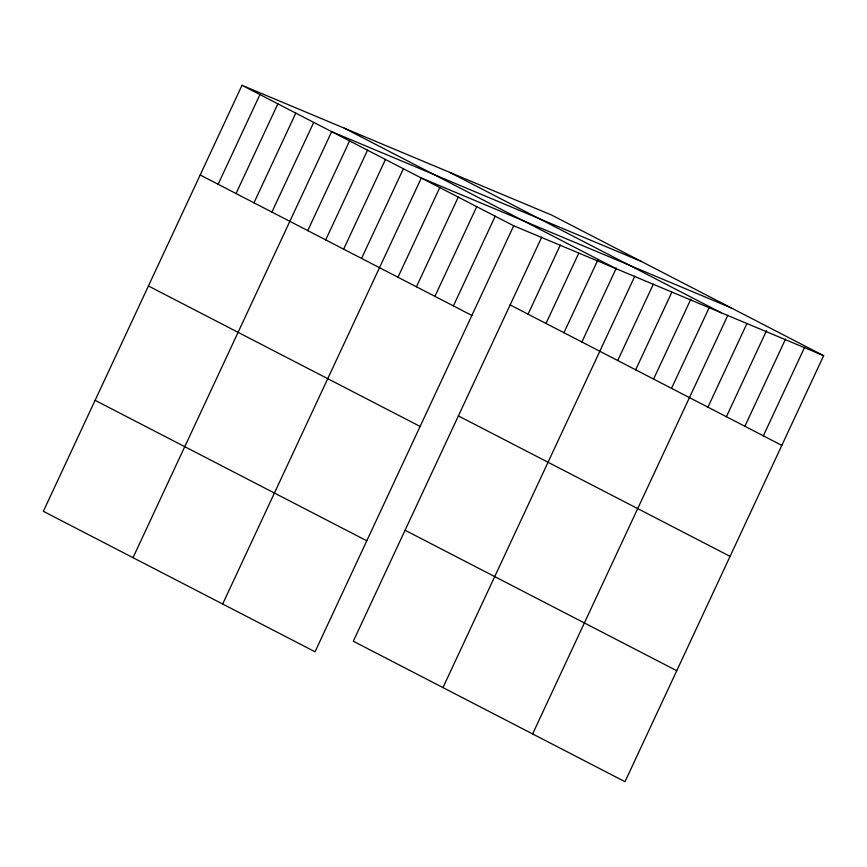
<?xml version="1.0" encoding="UTF-8"?>
<svg xmlns="http://www.w3.org/2000/svg" width="867" height="867" viewBox="0 0 867 867"><rect width="100%" height="100%" fill="white"/><g stroke="black" fill="none" stroke-linecap="round" stroke-linejoin="round"><path stroke-width="1.3" d="M242.001 85.302L43.35 511.313L315.035 651.778L513.687 225.767L242.001 85.302L551.965 215.222L823.65 355.687L624.999 781.698L353.313 641.233L541.788 237.038M218.116 184.259L259.937 94.568M236.041 193.536L277.863 103.845M253.977 202.802L295.799 113.111M271.902 212.068L313.724 122.388M133.009 557.665L331.66 131.654L641.623 261.574M307.763 230.611L349.596 140.92M325.699 239.888L367.521 150.197M343.635 249.154L385.457 159.463M361.561 258.42L403.383 168.74M222.667 604.017L421.319 178.006L731.271 307.926M397.964 277.245L439.797 187.554M416.442 286.793L458.264 197.112M434.92 296.351L476.742 206.66M453.398 305.899L495.22 216.208M528.068 314.179L560.288 245.101M546.004 323.456L578.777 253.153M563.929 332.722L597.84 260.002M581.865 341.999L616.339 268.066M442.961 687.585L634.839 276.118M617.727 360.531L653.328 284.181M635.663 369.808L671.827 292.233M653.588 379.074L690.891 299.082M671.524 388.351L709.39 307.146M532.62 733.937L727.89 315.198M707.927 407.165L746.921 323.543M726.405 416.724L766.526 330.663M744.883 426.271L785.567 339.008M763.35 435.819L804.609 347.342M513.687 225.767L823.65 355.687M449.67 172.349L721.366 312.814M344.286 128.175L615.982 268.64M510.143 304.913L781.828 445.378M200.179 174.993L471.865 315.447M458.383 415.9L730.079 556.365M148.43 285.98L420.116 426.434M405.062 530.246L676.748 670.711M95.099 400.326L366.795 540.791"/></g></svg>
